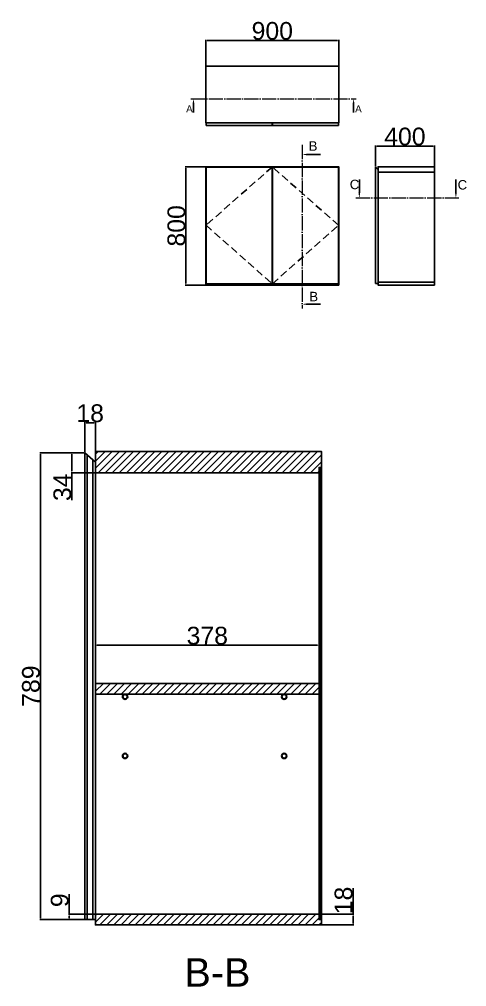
# Model space of a CAD drawing. Header units: millimetres. Extents: x -8279 to 76201, y -81 to 21625.
# Drawn here: x 36350 to 37106, y 7206 to 8840 of the extents above; entities that cross this region are included whole.
import ezdxf

# ---------------------------------------------------------------- set-up
doc = ezdxf.new("R2010")
doc.units = ezdxf.units.MM
doc.linetypes.add('ACAD_ISO04W100', pattern=[30, 24, -3, 0, -3])
doc.linetypes.add('DASHED', pattern=[19.05, 12.7, -6.35])
doc.layers.add('中心線', color=2, linetype='ACAD_ISO04W100', lineweight=35)
doc.layers.add('尺寸線', color=3, linetype='Continuous', lineweight=25)
doc.layers.add('剖面線', color=4, linetype='Continuous')
doc.styles.get("Standard").update_dxf_attribs({"font": 'Arial.ttf'})
doc.dimstyles.new('ISO-25', dxfattribs={"dimtxt": 30, "dimasz": 2.5, "dimexe": 1.25, "dimexo": 0.625, "dimtad": 1, "dimtxsty": 'Standard', "dimcen": 2.5, "dimadec": 0, "dimazin": 0, "dimtfac": 1, "dimtmove": 0, "dimatfit": 3, "dimfxl": 1, "dimarcsym": 0})

# ---------------------------------------------------------------- blocks, each defined once
blk = doc.blocks.new('*D111')
at = {"color": 0, "lineweight": -2, "transparency": 16777216}
for p, q in [((36460.7, 8108.8), (36460.7, 8159.9)), ((36463.2, 8158.7), (36476.2, 8158.7)), ((36478.7, 8110.8), (36478.7, 8159.9))]:
    blk.add_line(p, q, dxfattribs=at)
at = {"color": 0, "transparency": 16777216}
for points in [[(36463.2, 8159.1), (36463.2, 8158.2), (36460.7, 8158.7)], [(36476.2, 8159.1), (36476.2, 8158.2), (36478.7, 8158.7)]]:
    blk.add_solid(points, dxfattribs=at)
at = {"layer": 'Defpoints', "color": 0, "transparency": 16777216}
for p in [(36478.7, 8158.7), (36460.7, 8108.1), (36478.7, 8110.1)]:
    blk.add_point(p, dxfattribs=at)
at = {"color": 0, "transparency": 16777216, "insert": (36469.7, 8174.6), "char_height": 30, "attachment_point": 5}
blk.add_mtext('18', dxfattribs=at)
blk = doc.blocks.new('*D112')
at = {"color": 0, "lineweight": -2, "transparency": 16777216}
for p, q in [((36460.1, 8108.1), (36384.4, 8108.1)), ((36385.6, 8105.6), (36385.6, 7321.6)), ((36460.1, 7319.1), (36384.4, 7319.1))]:
    blk.add_line(p, q, dxfattribs=at)
at = {"color": 0, "transparency": 16777216}
for points in [[(36385.2, 8105.6), (36386, 8105.6), (36385.6, 8108.1)], [(36385.2, 7321.6), (36386, 7321.6), (36385.6, 7319.1)]]:
    blk.add_solid(points, dxfattribs=at)
at = {"layer": 'Defpoints', "color": 0, "transparency": 16777216}
for p in [(36460.7, 8108.1), (36385.6, 7319.1), (36460.7, 7319.1)]:
    blk.add_point(p, dxfattribs=at)
at = {"color": 0, "transparency": 16777216, "insert": (36369.7, 7713.6), "char_height": 30, "attachment_point": 5, "rotation": 90}
blk.add_mtext('789', dxfattribs=at)
blk = doc.blocks.new('*D113')
at = {"color": 0, "lineweight": -2, "transparency": 16777216}
for p, q in [((36478.7, 7718.8), (36478.7, 7784)), ((36481.2, 7782.7), (36854.2, 7782.7)), ((36856.7, 7718.8), (36856.7, 7784))]:
    blk.add_line(p, q, dxfattribs=at)
at = {"color": 0, "transparency": 16777216}
for points in [[(36481.2, 7783.1), (36481.2, 7782.3), (36478.7, 7782.7)], [(36854.2, 7783.1), (36854.2, 7782.3), (36856.7, 7782.7)]]:
    blk.add_solid(points, dxfattribs=at)
at = {"layer": 'Defpoints', "color": 0, "transparency": 16777216}
for p in [(36856.7, 7782.7), (36478.7, 7718.1), (36856.7, 7718.1)]:
    blk.add_point(p, dxfattribs=at)
at = {"color": 0, "transparency": 16777216, "insert": (36667.7, 7798.7), "char_height": 30, "attachment_point": 5}
blk.add_mtext('378', dxfattribs=at)
blk = doc.blocks.new('*D115')
at = {"color": 0, "lineweight": -2, "transparency": 16777216}
for p, q in [((36914.1, 7328.1), (36914.1, 7372.1)), ((36861.3, 7328.1), (36915.4, 7328.1)), ((36914.1, 7312.6), (36914.1, 7325.6)), ((36861.3, 7310.1), (36915.4, 7310.1))]:
    blk.add_line(p, q, dxfattribs=at)
at = {"color": 0, "transparency": 16777216}
for points in [[(36913.7, 7325.6), (36914.6, 7325.6), (36914.1, 7328.1)], [(36913.7, 7312.6), (36914.6, 7312.6), (36914.1, 7310.1)]]:
    blk.add_solid(points, dxfattribs=at)
at = {"layer": 'Defpoints', "color": 0, "transparency": 16777216}
for p in [(36860.7, 7328.1), (36914.1, 7328.1), (36860.7, 7310.1)]:
    blk.add_point(p, dxfattribs=at)
at = {"color": 0, "transparency": 16777216, "insert": (36898.2, 7351.4), "char_height": 30, "attachment_point": 5, "rotation": 90}
blk.add_mtext('18', dxfattribs=at)
blk = doc.blocks.new('*D120')
at = {"color": 0, "lineweight": -2, "transparency": 16777216}
for p, q in [((36434.3, 7328.1), (36434.3, 7362.2)), ((36478.1, 7328.1), (36433, 7328.1)), ((36434.3, 7321.6), (36434.3, 7325.6)), ((36478.1, 7319.1), (36433, 7319.1))]:
    blk.add_line(p, q, dxfattribs=at)
at = {"color": 0, "transparency": 16777216}
for points in [[(36433.8, 7325.6), (36434.7, 7325.6), (36434.3, 7328.1)], [(36433.8, 7321.6), (36434.7, 7321.6), (36434.3, 7319.1)]]:
    blk.add_solid(points, dxfattribs=at)
at = {"layer": 'Defpoints', "color": 0, "transparency": 16777216}
for p in [(36434.3, 7328.1), (36478.7, 7328.1), (36478.7, 7319.1)]:
    blk.add_point(p, dxfattribs=at)
at = {"color": 0, "transparency": 16777216, "insert": (36418.3, 7351.8), "char_height": 30, "attachment_point": 5, "rotation": 90}
blk.add_mtext('9', dxfattribs=at)
blk = doc.blocks.new('*D121')
at = {"color": 0, "lineweight": -2, "transparency": 16777216}
for p, q in [((36460.1, 8108.1), (36437.5, 8108.1)), ((36438.7, 8105.6), (36438.7, 8076.6)), ((36478.1, 8074.1), (36437.5, 8074.1)), ((36438.7, 8074.1), (36438.7, 8027.6))]:
    blk.add_line(p, q, dxfattribs=at)
at = {"color": 0, "transparency": 16777216}
for points in [[(36438.3, 8105.6), (36439.1, 8105.6), (36438.7, 8108.1)], [(36438.3, 8076.6), (36439.1, 8076.6), (36438.7, 8074.1)]]:
    blk.add_solid(points, dxfattribs=at)
at = {"layer": 'Defpoints', "color": 0, "transparency": 16777216}
for p in [(36460.7, 8108.1), (36438.7, 8074.1), (36478.7, 8074.1)]:
    blk.add_point(p, dxfattribs=at)
at = {"color": 0, "transparency": 16777216, "insert": (36422.8, 8049.6), "char_height": 30, "attachment_point": 5, "rotation": 90}
blk.add_mtext('34', dxfattribs=at)
blk = doc.blocks.new('*D145')
at = {"color": 0, "lineweight": -2, "transparency": 16777216}
for p, q in [((36951.8, 8591.5), (36951.8, 8627.5)), ((36954.3, 8626.2), (37049.3, 8626.2)), ((37051.8, 8592), (37051.8, 8627.5))]:
    blk.add_line(p, q, dxfattribs=at)
at = {"color": 0, "transparency": 16777216}
for points in [[(36954.3, 8626.6), (36954.3, 8625.8), (36951.8, 8626.2)], [(37049.3, 8626.6), (37049.3, 8625.8), (37051.8, 8626.2)]]:
    blk.add_solid(points, dxfattribs=at)
at = {"layer": 'Defpoints', "color": 0, "transparency": 16777216}
for p in [(37051.8, 8626.2), (36951.8, 8590.9), (37051.8, 8591.4)]:
    blk.add_point(p, dxfattribs=at)
at = {"color": 0, "transparency": 16777216, "insert": (37001.8, 8642.2), "char_height": 30, "attachment_point": 5}
blk.add_mtext('400', dxfattribs=at)
blk = doc.blocks.new('*D71')
at = {"color": 0, "lineweight": -2, "transparency": 16777216}
for p, q in [((36665.1, 8761.8), (36665.1, 8806)), ((36887.6, 8804.8), (36667.6, 8804.8)), ((36890.1, 8761.8), (36890.1, 8806))]:
    blk.add_line(p, q, dxfattribs=at)
at = {"color": 0, "transparency": 16777216}
for points in [[(36667.6, 8805.2), (36667.6, 8804.4), (36665.1, 8804.8)], [(36887.6, 8805.2), (36887.6, 8804.4), (36890.1, 8804.8)]]:
    blk.add_solid(points, dxfattribs=at)
at = {"layer": 'Defpoints', "color": 0, "transparency": 16777216}
for p in [(36665.1, 8804.8), (36665.1, 8761.2), (36890.1, 8761.2)]:
    blk.add_point(p, dxfattribs=at)
at = {"color": 0, "transparency": 16777216, "insert": (36777.6, 8820.7), "char_height": 30, "attachment_point": 5}
blk.add_mtext('900', dxfattribs=at)
blk = doc.blocks.new('*D146')
at = {"color": 0, "lineweight": -2, "transparency": 16777216}
for p, q in [((36664.5, 8591.4), (36630.3, 8591.4)), ((36631.6, 8588.9), (36631.6, 8393.9)), ((36664.5, 8391.4), (36630.3, 8391.4))]:
    blk.add_line(p, q, dxfattribs=at)
at = {"color": 0, "transparency": 16777216}
for points in [[(36631.1, 8588.9), (36632, 8588.9), (36631.6, 8591.4)], [(36631.1, 8393.9), (36632, 8393.9), (36631.6, 8391.4)]]:
    blk.add_solid(points, dxfattribs=at)
at = {"layer": 'Defpoints', "color": 0, "transparency": 16777216}
for p in [(36665.1, 8591.4), (36631.6, 8391.4), (36665.1, 8391.4)]:
    blk.add_point(p, dxfattribs=at)
at = {"color": 0, "transparency": 16777216, "insert": (36615.6, 8491.4), "char_height": 30, "attachment_point": 5, "rotation": 90}
blk.add_mtext('800', dxfattribs=at)

msp = doc.modelspace()

# ---------------------------------------------------------------- hatches: boundary and pattern name
at = {"layer": '剖面線'}
h = msp.add_hatch(dxfattribs=at)
h.set_pattern_fill('ANSI31', color=256, scale=3, angle=45)
h.set_pattern_definition([(90, (35264.288, -2120.069), (-9.525, 2e-15), [])])
h.paths.add_polyline_path([(36478.681, 8092.133), (36460.681, 8108.133), (36460.681, 7319.141), (36478.681, 7319.133)])
h = msp.add_hatch(dxfattribs=at)
h.set_pattern_fill('ANSI31', color=256, scale=67.708169)
h.set_pattern_definition([(45, (34613.9005, 3679.462), (-5.984613, 5.984613), [])])
h.paths.add_polyline_path([(36860.681, 8110.133), (36478.681, 8110.133), (36478.681, 8074.133), (36860.681, 8074.133)])
h = msp.add_hatch(dxfattribs=at)
h.set_pattern_fill('ANSI31', color=256, scale=3, angle=135)
h.set_pattern_definition([(180, (35687.787, -2442.946), (-2e-15, -9.525), [])])
h.paths.add_polyline_path([(36859.681, 8083.133), (36856.681, 8083.133), (36856.681, 7319.133), (36859.681, 7319.133)])
h = msp.add_hatch(dxfattribs=at)
h.set_pattern_fill('ANSI31', color=256, scale=67.708169)
h.set_pattern_definition([(45, (34455.765, 3431.704), (-5.984613, 5.984613), [])])
h.paths.add_polyline_path([(36856.681, 7718.133), (36478.681, 7718.133), (36478.681, 7700.133), (36856.681, 7700.133)])
h = msp.add_hatch(dxfattribs=at)
h.set_pattern_fill('ANSI31', color=256, scale=67.708169)
h.set_pattern_definition([(45, (34455.765, 3041.704), (-5.984613, 5.984613), [])])
h.paths.add_polyline_path([(36860.681, 7328.133), (36478.681, 7328.133), (36478.681, 7310.133), (36860.681, 7310.133)])

# ---------------------------------------------------------------- linework, layer by layer
for p, q in [((36890.086, 8665.717), (36665.086, 8665.717)), ((36665.586, 8661.217), (36665.586, 8665.717)), ((36777.336, 8661.217), (36777.336, 8665.717)), ((36777.836, 8661.217), (36777.836, 8665.717)), ((36889.586, 8661.217), (36889.586, 8665.717)), ((36890.086, 8582.365), (36889.586, 8582.365)), ((36890.086, 8391.365), (36890.086, 8582.365)), ((36951.809, 8590.865), (36951.809, 8548.115)), ((36951.809, 8590.865), (36956.309, 8586.865)), ((36951.809, 8590.865), (36951.809, 8394.115)), ((36956.309, 8396.365), (36956.309, 8586.865)), ((37051.809, 8586.865), (37051.809, 8396.365)), ((36665.086, 8391.365), (36665.086, 8396.133)), ((36665.086, 8395.865), (36665.086, 8391.365)), ((36665.086, 8395.865), (36665.586, 8395.865)), ((36665.086, 8391.365), (36890.086, 8391.365)), ((36777.336, 8395.865), (36777.836, 8395.865)), ((36780.086, 8391.365), (36885.086, 8391.365)), ((36889.586, 8395.865), (36890.086, 8395.865)), ((36951.809, 8394.115), (36956.309, 8394.115)), ((36460.681, 8108.133), (36460.681, 7937.133)), ((36460.681, 8108.133), (36478.681, 8092.133)), ((36460.681, 8108.133), (36460.681, 7319.133)), ((36478.681, 7328.133), (36478.681, 8092.133)), ((36860.681, 8092.133), (36860.681, 7328.133)), ((36478.681, 7718.133), (36856.681, 7718.133)), ((36478.681, 7700.133), (36856.681, 7700.133)), ((36460.681, 7319.133), (36478.681, 7319.133))]:
    msp.add_line(p, q)
at = {"linetype": 'DASHED'}
for p, q in [((36665.086, 8591.365), (36667.586, 8591.365)), ((36665.086, 8591.365), (36665.086, 8588.865)), ((36777.336, 8590.865), (36665.586, 8492.49)), ((36889.586, 8492.49), (36777.836, 8590.865)), ((36890.086, 8591.365), (36887.586, 8591.365)), ((36665.586, 8492.49), (36777.336, 8393.615)), ((36777.836, 8393.615), (36889.586, 8492.49))]:
    msp.add_line(p, q, dxfattribs=at)
at = {"color": 5, "linetype": 'DASHED'}
msp.add_line((36887.836, 8393.615), (36667.336, 8393.615), dxfattribs=at)
for points in [[(36665.086, 8665.717), (36665.086, 8761.217), (36890.086, 8761.217), (36890.086, 8665.717)], [(36777.336, 8661.217), (36665.586, 8661.217)], [(36889.586, 8661.217), (36777.836, 8661.217)], [(36889.586, 8582.365), (36890.086, 8582.365), (36890.086, 8591.365), (36665.086, 8591.365), (36665.086, 8582.365), (36665.586, 8582.365)], [(36665.586, 8582.365), (36665.086, 8582.365), (36665.086, 8396.133)], [(36777.336, 8590.865), (36777.336, 8393.615), (36665.586, 8393.615), (36665.586, 8590.865), (36777.336, 8590.865)], [(36777.336, 8582.365), (36777.836, 8582.365)], [(36889.586, 8590.865), (36889.586, 8393.615), (36777.836, 8393.615), (36777.836, 8590.865), (36889.586, 8590.865)], [(36890.086, 8421.365), (36890.086, 8416.365)]]:
    msp.add_lwpolyline(points)
for points in [[(37051.809, 8582.365), (36956.309, 8582.365), (36956.309, 8591.365), (37051.809, 8591.365)], [(36956.309, 8396.365), (37051.809, 8396.365), (37051.809, 8391.365), (36956.309, 8391.365)], [(36860.681, 8074.133), (36478.681, 8074.133), (36478.681, 8110.133), (36860.681, 8110.133)], [(36860.681, 8074.133), (36856.681, 8074.133), (36856.681, 8083.133), (36860.681, 8083.133)], [(36478.681, 7328.133), (36860.681, 7328.133), (36860.681, 7310.133), (36478.681, 7310.133)]]:
    msp.add_lwpolyline(points, close=True)
at = {"color": 5}
msp.add_lwpolyline([(36856.681, 8083.133), (36856.681, 7319.133), (36859.681, 7319.133), (36859.681, 8083.133)], close=True, dxfattribs=at)
at = {"color": 1}
for centre, radius in [((36528.681, 7695.633), 4.5), ((36528.681, 7695.633), 3.75), ((36797.681, 7695.633), 4.5), ((36797.681, 7695.633), 3.75), ((36528.681, 7595.633), 4.5), ((36528.681, 7595.633), 3.75), ((36797.681, 7595.633), 4.5), ((36797.681, 7595.633), 3.75)]:
    msp.add_circle(centre, radius, dxfattribs=at)
at = {"layer": '中心線', "lineweight": 5}
for p, q in [((36640.029, 8706.296), (36919.146, 8706.296)), ((36828.13, 8628.091), (36828.13, 8351.781)), ((36919.002, 8538.606), (37092.777, 8538.606))]:
    msp.add_line(p, q, dxfattribs=at)
at = {"layer": '尺寸線'}
for p, q in [((36644.339, 8683.046), (36644.339, 8699.546)), ((36915.045, 8683.046), (36915.045, 8699.546)), ((36859.13, 8611.962), (36837.13, 8611.962)), ((36924.748, 8569.606), (36924.748, 8547.606)), ((37087.962, 8569.606), (37087.962, 8547.606)), ((36859.13, 8359.079), (36837.13, 8359.079))]:
    msp.add_line(p, q, dxfattribs=at)
for points in [[(36645.464, 8699.546), (36643.214, 8699.546), (36644.339, 8706.296)], [(36913.92, 8699.546), (36916.17, 8699.546), (36915.045, 8706.296)], [(36837.13, 8610.462), (36837.13, 8613.462), (36828.13, 8611.962)], [(36926.248, 8547.606), (36923.248, 8547.606), (36924.748, 8538.606)], [(37086.462, 8547.606), (37089.462, 8547.606), (37087.962, 8538.606)], [(36837.13, 8357.579), (36837.13, 8360.579), (36828.13, 8359.079)]]:
    msp.add_solid(points, dxfattribs=at)

# ---------------------------------------------------------------- texts
for s, width, gutter_width, insert, char_height, attachment_point in [('A', 13.76611, 1.5, (36631.914, 8683.213), 12, 7), ('A', 13.76611, 1.5, (36928.811, 8683.213), 12, 9), ('B', 18.35482, 2, (36839.065, 8634.328), 16, 1), ('C', 18.35482, 2, (36908.55, 8569.376), 16, 1), ('C', 18.35482, 2, (37090.898, 8568.764), 16, 1), ('B', 18.35482, 2, (36855.119, 8379.945), 16, 3), ('B-B', 27.53223, 3, (36740.705, 7205.751), 48, 9)]:
    msp.add_mtext_dynamic_manual_height_columns(s, width=width, gutter_width=gutter_width, heights=[0], dxfattribs=dict(at, insert=insert, char_height=char_height, attachment_point=attachment_point))

# ---------------------------------------------------------------- dimensions: what is measured, and where the dimension line sits
at = {"color": 3}
for base, p1, p2, text, picture, middle in [((36665.086, 8804.783), (36890.086, 8761.217), (36665.086, 8761.217), '900', '*D71', (36777.586, 8804.783)), ((37051.809, 8626.227), (36951.809, 8590.865), (37051.809, 8591.365), '400', '*D145', (37001.809, 8626.227))]:
    dim = msp.add_linear_dim(base=base, p1=p1, p2=p2, text=text, dimstyle='ISO-25', dxfattribs=at)
    dim.commit()
    dim.dimension.update_dxf_attribs({"geometry": picture, "text_midpoint": middle, "dimtype": 160})
dim = msp.add_linear_dim(base=(36631.556, 8391.365), p1=(36665.086, 8591.365), p2=(36665.086, 8391.365), angle=90, text='800', dimstyle='ISO-25', dxfattribs=at)
dim.commit()
dim.dimension.update_dxf_attribs({"geometry": '*D146', "text_midpoint": (36615.613, 8491.365)})
dim = msp.add_linear_dim(base=(36478.681, 8158.66), p1=(36460.681, 8108.133), p2=(36478.681, 8110.133), dimstyle='ISO-25', dxfattribs=at)
dim.commit()
dim.dimension.update_dxf_attribs({"geometry": '*D111', "text_midpoint": (36469.681, 8158.66), "dimtype": 160})
for base, p1, p2, picture, middle in [((36385.604, 7319.133), (36460.681, 8108.133), (36460.681, 7319.133), '*D112', (36385.604, 7713.633)), ((36434.253, 7328.133), (36478.681, 7319.133), (36478.681, 7328.133), '*D120', (36434.253, 7351.759))]:
    dim = msp.add_linear_dim(base=base, p1=p1, p2=p2, angle=90, dimstyle='ISO-25', dxfattribs=at)
    dim.commit()
    dim.dimension.update_dxf_attribs({"geometry": picture, "text_midpoint": middle, "dimtype": 160})
for base, p1, p2, picture, middle in [((36438.708, 8074.133), (36460.681, 8108.133), (36478.681, 8074.133), '*D121', (36422.756, 8049.592)), ((36914.15, 7328.133), (36860.681, 7310.133), (36860.681, 7328.133), '*D115', (36898.208, 7351.363))]:
    dim = msp.add_linear_dim(base=base, p1=p1, p2=p2, angle=90, dimstyle='ISO-25', dxfattribs=at)
    dim.commit()
    dim.dimension.update_dxf_attribs({"geometry": picture, "text_midpoint": middle})
dim = msp.add_linear_dim(base=(36856.681, 7782.732), p1=(36478.681, 7718.133), p2=(36856.681, 7718.133), dimstyle='ISO-25', dxfattribs=at)
dim.commit()
dim.dimension.update_dxf_attribs({"geometry": '*D113', "text_midpoint": (36667.681, 7798.684)})

doc.saveas('drawing.dxf')
